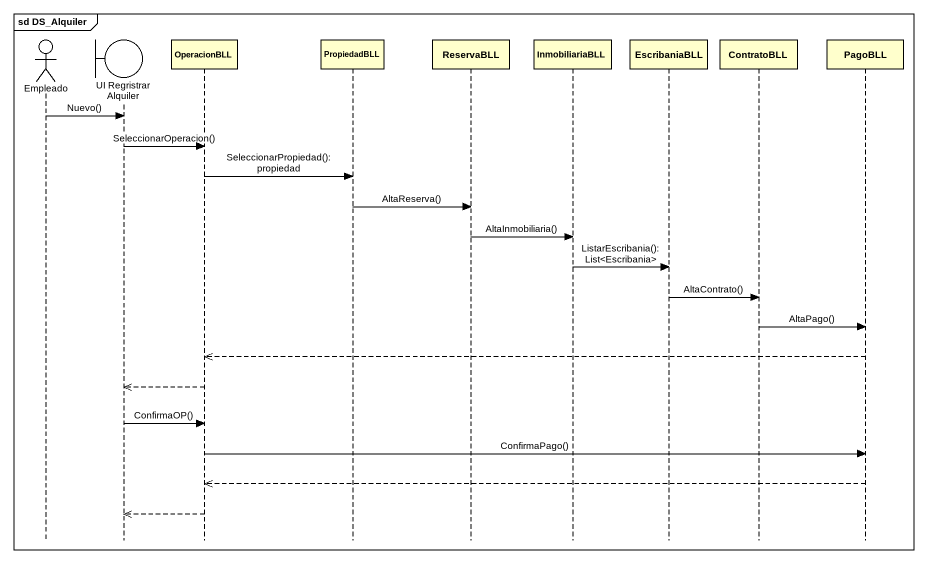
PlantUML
@startuml
mainframe sd DS_Alquiler
hide footbox
actor Empleado
boundary "UI Regristrar Alquiler" as UI_Regristrar_Alquiler
participant OperacionBLL
participant PropiedadBLL
participant ReservaBLL
participant InmobiliariaBLL
participant EscribaniaBLL
participant ContratoBLL
participant PagoBLL

Empleado -> UI_Regristrar_Alquiler : Nuevo()
UI_Regristrar_Alquiler -> OperacionBLL : SeleccionarOperacion()
OperacionBLL -> PropiedadBLL : SeleccionarPropiedad(): propiedad
PropiedadBLL -> ReservaBLL : AltaReserva()
ReservaBLL -> InmobiliariaBLL : AltaInmobiliaria()
InmobiliariaBLL -> EscribaniaBLL : ListarEscribania(): List<Escribania>
EscribaniaBLL -> ContratoBLL : AltaContrato()
ContratoBLL -> PagoBLL : AltaPago()
PagoBLL -->> OperacionBLL
OperacionBLL -->> UI_Regristrar_Alquiler
UI_Regristrar_Alquiler -> OperacionBLL : ConfirmaOP()
OperacionBLL -> PagoBLL : ConfirmaPago()
PagoBLL -->> OperacionBLL
OperacionBLL -->> UI_Regristrar_Alquiler
@enduml
